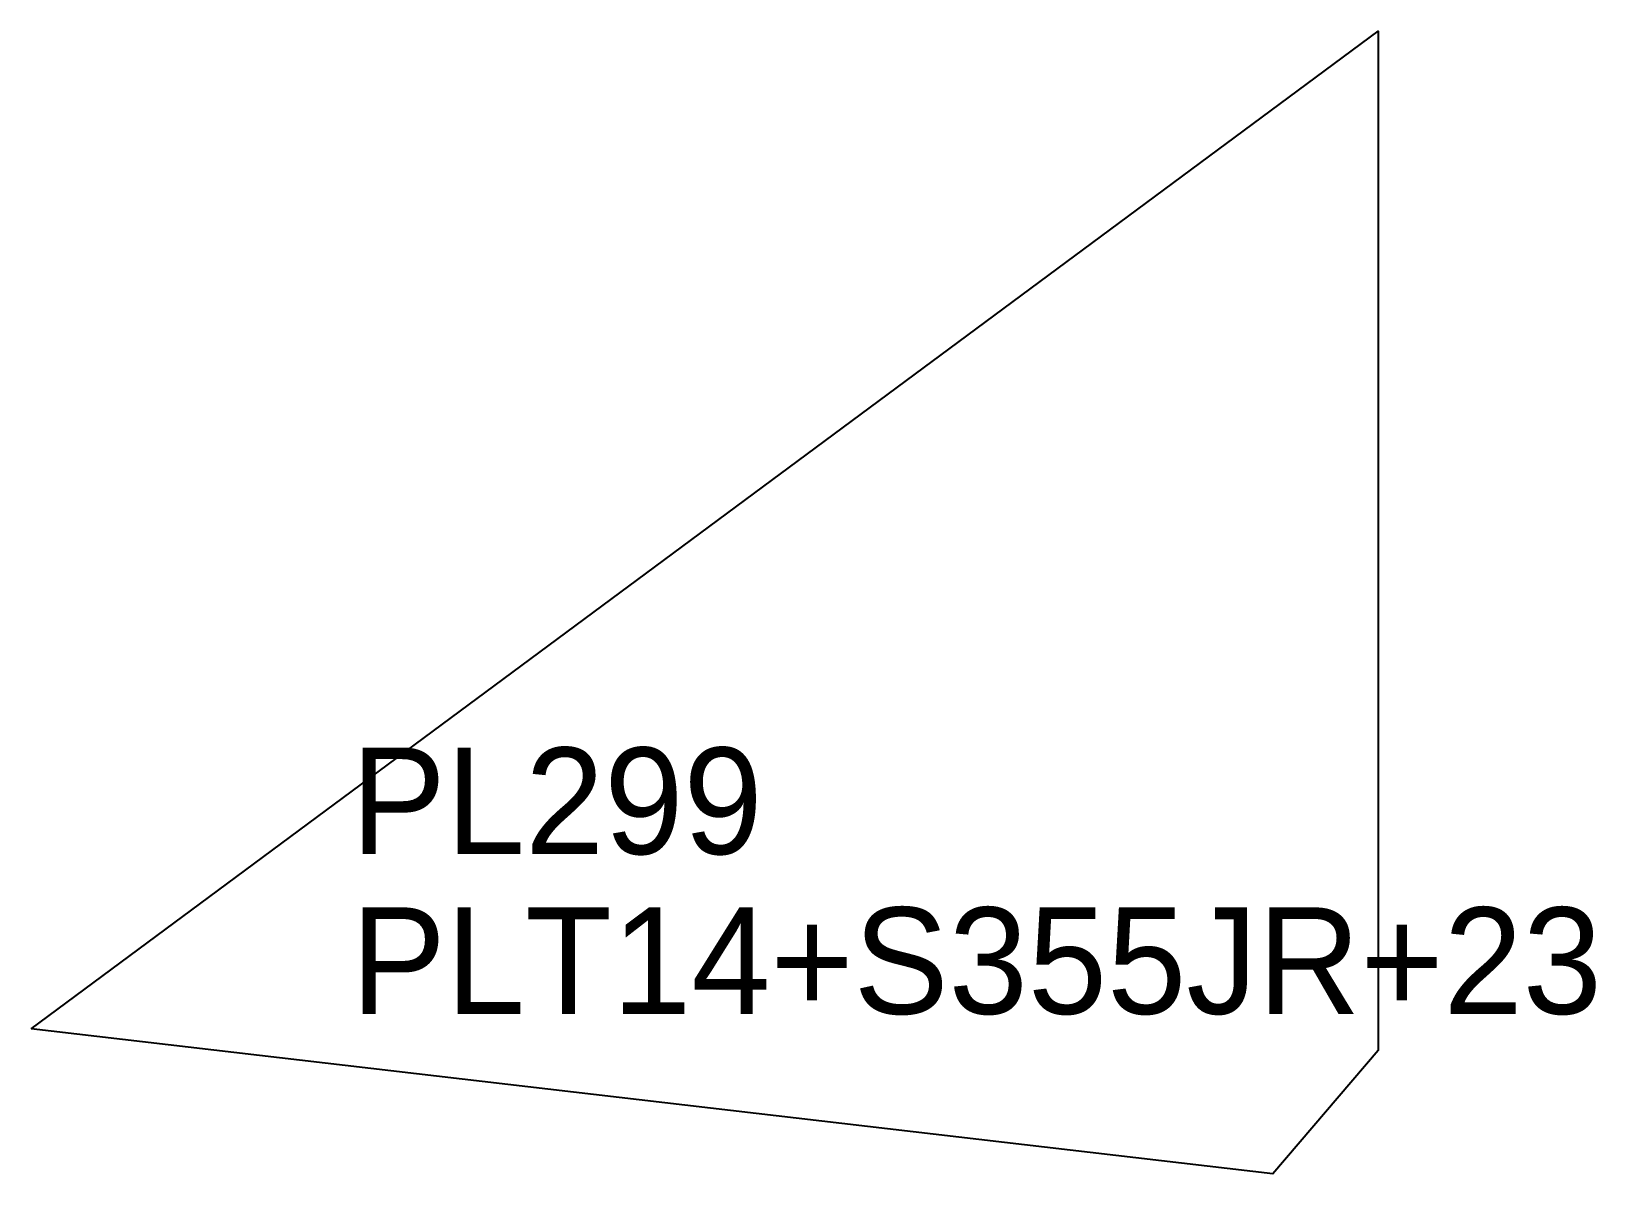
# Model space of a CAD drawing. Extents: x 0 to 147, y 0 to 107.
import ezdxf

# ---------------------------------------------------------------- set-up
doc = ezdxf.new("R2010")
doc.units = 0
for name, color, linetype in [('CUT', 7, 'CONTINUOUS'), ('SCRIBE', 3, 'CONTINUOUS'), ('TEXT', 7, 'CONTINUOUS')]:
    doc.layers.add(name, color=color, linetype=linetype)

msp = doc.modelspace()

# ---------------------------------------------------------------- linework, layer by layer
at = {"layer": 'CUT', "color": 7, "linetype": 'CONTINUOUS'}
msp.add_lwpolyline([(0, 13.59), (126.44, 107.24), (126.44, 11.57), (116.56, 0)], close=True, dxfattribs=at)

# ---------------------------------------------------------------- texts
at = {"layer": 'SCRIBE', "color": 3}
msp.add_text('PL299', height=10, dxfattribs=at).set_placement((30, 30))
at = {"layer": 'TEXT', "color": 7}
msp.add_text('PLT14+S355JR+23', height=10, dxfattribs=at).set_placement((30, 15))

doc.saveas('drawing.dxf')
